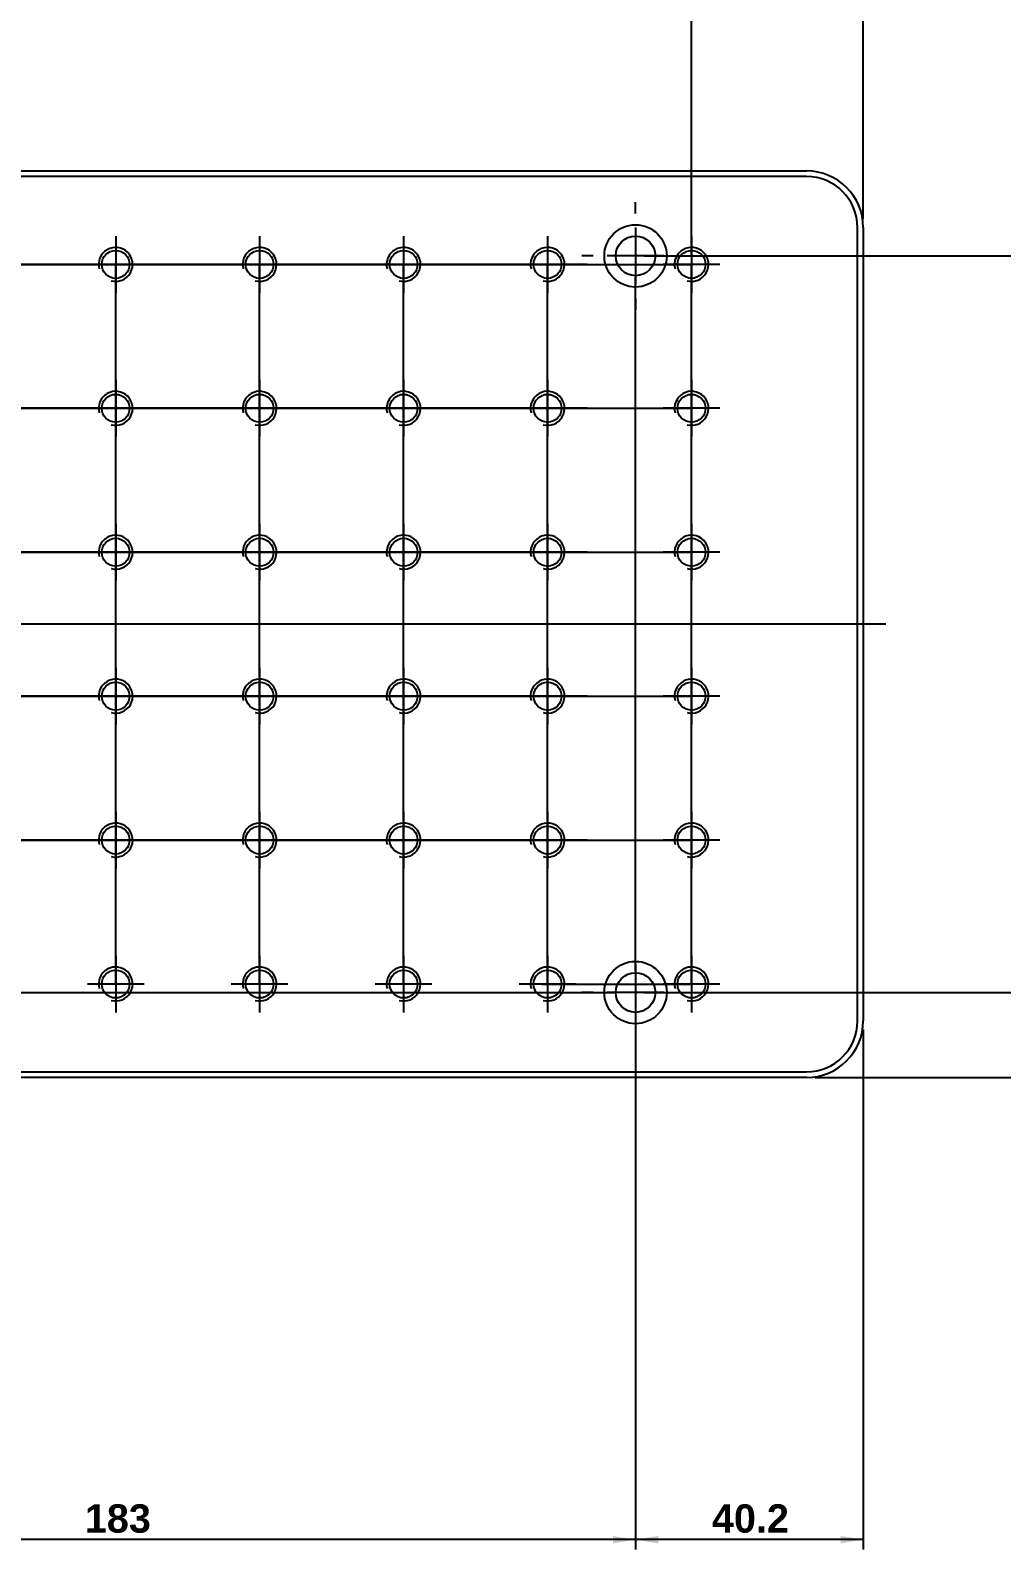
# Model space of a CAD drawing. Header units: millimetres. Extents: x 0 to 416, y -34 to 292.
# Drawn here: x 188.3 to 274, y 48.4 to 182.4 of the extents above; entities that cross this region are included whole.
import ezdxf
from ezdxf.enums import TextEntityAlignment as Align
from ezdxf.lldxf.tags import DXFTag

# ---------------------------------------------------------------- set-up
doc = ezdxf.new("R2010")
doc.units = ezdxf.units.MM
doc.layers.add('Default', color=7, linetype='Continuous')
doc.layers.add('MEC-000096833', color=7, linetype='Continuous')
doc.styles.add('SEACAD_Arial', font='')
doc.styles.add('SEACAD_ArialB', font='arialbd.ttf')
doc.styles.get('SEACAD_Arial').set_extended_font_data('Arial')
tags = doc.linetypes.add('CENTER2', pattern=[28.575, 19.05, -3.175, 3.175, -3.175]).pattern_tags.tags
tags[10:11] = [DXFTag(74, 4), DXFTag(75, 0), DXFTag(340, '0'), DXFTag(46, 0.0), DXFTag(50, 0.0), DXFTag(44, 0.0), DXFTag(45, 0.0)]
tags[8:9] = [DXFTag(74, 4), DXFTag(75, 0), DXFTag(340, '0'), DXFTag(46, 0.0), DXFTag(50, 0.0), DXFTag(44, 0.0), DXFTag(45, 0.0)]
tags[6:7] = [DXFTag(74, 4), DXFTag(75, 0), DXFTag(340, '0'), DXFTag(46, 0.0), DXFTag(50, 0.0), DXFTag(44, 0.0), DXFTag(45, 0.0)]
tags[4:5] = [DXFTag(74, 4), DXFTag(75, 0), DXFTag(340, '0'), DXFTag(46, 0.0), DXFTag(50, 0.0), DXFTag(44, 0.0), DXFTag(45, 0.0)]
doc.dimstyles.new('Call', dxfattribs={"dimtxt": 2.5, "dimasz": 2.5, "dimexe": 0.875, "dimexo": 0.75, "dimtad": 1, "dimdec": 3, "dimlfac": 2, "dimdsep": 46, "dimtxsty": 'SEACAD_Arial', "dimblk1": '_SE_FILLED', "dimblk2": '_SE_FILLED', "dimsah": 1, "dimcen": 1.25, "dimadec": 3, "dimazin": 0, "dimtfac": 0.5, "dimtdec": 4, "dimtmove": 0, "dimatfit": 3, "dimfxl": 1, "dimarcsym": 0})
doc.dimstyles.new('STD', dxfattribs={"dimtxt": 2.5, "dimasz": 2, "dimexe": 0.875, "dimexo": 0.75, "dimtad": 1, "dimdec": 1, "dimlfac": 2, "dimdsep": 46, "dimtxsty": 'SEACAD_Arial', "dimblk1": '_SE_FILLED', "dimblk2": '_SE_FILLED', "dimsah": 1, "dimcen": 1.25, "dimadec": 1, "dimazin": 0, "dimtfac": 0.5, "dimtdec": 4, "dimtmove": 0, "dimatfit": 3, "dimfxl": 1, "dimarcsym": 0})

# ---------------------------------------------------------------- blocks, each defined once
blk = doc.blocks.new('SEANNOT_GROUP24')
at = {"layer": 'Default', "color": 7, "linetype": 'CENTER2'}
for p, q in [((195.8, 100.76), (195.8, 95.76)), ((198.3, 98.26), (193.3, 98.26))]:
    blk.add_line(p, q, dxfattribs=at)
blk = doc.blocks.new('SEANNOT_GROUP25')
at = {"layer": 'Default', "color": 7, "linetype": 'CENTER2'}
for p, q in [((195.8, 113.46), (195.8, 108.46)), ((198.3, 110.96), (193.3, 110.96))]:
    blk.add_line(p, q, dxfattribs=at)
blk = doc.blocks.new('SEANNOT_GROUP26')
at = {"layer": 'Default', "color": 7, "linetype": 'CENTER2'}
for p, q in [((195.8, 126.16), (195.8, 121.16)), ((198.3, 123.66), (193.3, 123.66))]:
    blk.add_line(p, q, dxfattribs=at)
blk = doc.blocks.new('SEANNOT_GROUP27')
at = {"layer": 'Default', "color": 7, "linetype": 'CENTER2'}
for p, q in [((195.8, 138.86), (195.8, 133.86)), ((198.3, 136.36), (193.3, 136.36))]:
    blk.add_line(p, q, dxfattribs=at)
blk = doc.blocks.new('SEANNOT_GROUP28')
at = {"layer": 'Default', "color": 7, "linetype": 'CENTER2'}
for p, q in [((195.8, 151.56), (195.8, 146.56)), ((198.3, 149.06), (193.3, 149.06))]:
    blk.add_line(p, q, dxfattribs=at)
blk = doc.blocks.new('SEANNOT_GROUP29')
at = {"layer": 'Default', "color": 7, "linetype": 'CENTER2'}
for p, q in [((195.8, 164.26), (195.8, 159.26)), ((198.3, 161.76), (193.3, 161.76))]:
    blk.add_line(p, q, dxfattribs=at)
blk = doc.blocks.new('SEANNOT_GROUP30')
at = {"layer": 'Default', "color": 7, "linetype": 'CENTER2'}
for p, q in [((208.5, 100.76), (208.5, 95.76)), ((211, 98.26), (206, 98.26))]:
    blk.add_line(p, q, dxfattribs=at)
blk = doc.blocks.new('SEANNOT_GROUP31')
at = {"layer": 'Default', "color": 7, "linetype": 'CENTER2'}
for p, q in [((208.5, 113.46), (208.5, 108.46)), ((211, 110.96), (206, 110.96))]:
    blk.add_line(p, q, dxfattribs=at)
blk = doc.blocks.new('SEANNOT_GROUP32')
at = {"layer": 'Default', "color": 7, "linetype": 'CENTER2'}
for p, q in [((208.5, 126.16), (208.5, 121.16)), ((211, 123.66), (206, 123.66))]:
    blk.add_line(p, q, dxfattribs=at)
blk = doc.blocks.new('SEANNOT_GROUP33')
at = {"layer": 'Default', "color": 7, "linetype": 'CENTER2'}
for p, q in [((208.5, 138.86), (208.5, 133.86)), ((211, 136.36), (206, 136.36))]:
    blk.add_line(p, q, dxfattribs=at)
blk = doc.blocks.new('SEANNOT_GROUP34')
at = {"layer": 'Default', "color": 7, "linetype": 'CENTER2'}
for p, q in [((208.5, 151.56), (208.5, 146.56)), ((211, 149.06), (206, 149.06))]:
    blk.add_line(p, q, dxfattribs=at)
blk = doc.blocks.new('SEANNOT_GROUP35')
at = {"layer": 'Default', "color": 7, "linetype": 'CENTER2'}
for p, q in [((208.5, 164.26), (208.5, 159.26)), ((211, 161.76), (206, 161.76))]:
    blk.add_line(p, q, dxfattribs=at)
blk = doc.blocks.new('SEANNOT_GROUP36')
at = {"layer": 'Default', "color": 7, "linetype": 'CENTER2'}
for p, q in [((221.2, 100.76), (221.2, 95.76)), ((223.7, 98.26), (218.7, 98.26))]:
    blk.add_line(p, q, dxfattribs=at)
blk = doc.blocks.new('SEANNOT_GROUP37')
at = {"layer": 'Default', "color": 7, "linetype": 'CENTER2'}
for p, q in [((221.2, 113.46), (221.2, 108.46)), ((223.7, 110.96), (218.7, 110.96))]:
    blk.add_line(p, q, dxfattribs=at)
blk = doc.blocks.new('SEANNOT_GROUP38')
at = {"layer": 'Default', "color": 7, "linetype": 'CENTER2'}
for p, q in [((221.2, 126.16), (221.2, 121.16)), ((223.7, 123.66), (218.7, 123.66))]:
    blk.add_line(p, q, dxfattribs=at)
blk = doc.blocks.new('SEANNOT_GROUP39')
at = {"layer": 'Default', "color": 7, "linetype": 'CENTER2'}
for p, q in [((221.2, 138.86), (221.2, 133.86)), ((223.7, 136.36), (218.7, 136.36))]:
    blk.add_line(p, q, dxfattribs=at)
blk = doc.blocks.new('SEANNOT_GROUP40')
at = {"layer": 'Default', "color": 7, "linetype": 'CENTER2'}
for p, q in [((221.2, 151.56), (221.2, 146.56)), ((223.7, 149.06), (218.7, 149.06))]:
    blk.add_line(p, q, dxfattribs=at)
blk = doc.blocks.new('SEANNOT_GROUP41')
at = {"layer": 'Default', "color": 7, "linetype": 'CENTER2'}
for p, q in [((221.2, 164.26), (221.2, 159.26)), ((223.7, 161.76), (218.7, 161.76))]:
    blk.add_line(p, q, dxfattribs=at)
blk = doc.blocks.new('SEANNOT_GROUP42')
at = {"layer": 'Default', "color": 7, "linetype": 'CENTER2'}
for p, q in [((233.9, 100.76), (233.9, 95.76)), ((236.4, 98.26), (231.4, 98.26))]:
    blk.add_line(p, q, dxfattribs=at)
blk = doc.blocks.new('SEANNOT_GROUP43')
at = {"layer": 'Default', "color": 7, "linetype": 'CENTER2'}
for p, q in [((233.9, 113.46), (233.9, 108.46)), ((236.4, 110.96), (231.4, 110.96))]:
    blk.add_line(p, q, dxfattribs=at)
blk = doc.blocks.new('SEANNOT_GROUP44')
at = {"layer": 'Default', "color": 7, "linetype": 'CENTER2'}
for p, q in [((233.9, 126.16), (233.9, 121.16)), ((236.4, 123.66), (231.4, 123.66))]:
    blk.add_line(p, q, dxfattribs=at)
blk = doc.blocks.new('SEANNOT_GROUP45')
at = {"layer": 'Default', "color": 7, "linetype": 'CENTER2'}
for p, q in [((233.9, 138.86), (233.9, 133.86)), ((236.4, 136.36), (231.4, 136.36))]:
    blk.add_line(p, q, dxfattribs=at)
blk = doc.blocks.new('SEANNOT_GROUP46')
at = {"layer": 'Default', "color": 7, "linetype": 'CENTER2'}
for p, q in [((233.9, 151.56), (233.9, 146.56)), ((236.4, 149.06), (231.4, 149.06))]:
    blk.add_line(p, q, dxfattribs=at)
blk = doc.blocks.new('SEANNOT_GROUP47')
at = {"layer": 'Default', "color": 7, "linetype": 'CENTER2'}
for p, q in [((233.9, 164.26), (233.9, 159.26)), ((236.4, 161.76), (231.4, 161.76))]:
    blk.add_line(p, q, dxfattribs=at)
blk = doc.blocks.new('SEANNOT_GROUP66')
at = {"layer": 'Default', "color": 7, "linetype": 'CENTER2'}
for p, q in [((195.8, 100.76), (195.8, 95.76)), ((198.3, 98.26), (193.3, 98.26))]:
    blk.add_line(p, q, dxfattribs=at)
blk = doc.blocks.new('SEANNOT_GROUP67')
at = {"layer": 'Default', "color": 7, "linetype": 'CENTER2'}
for p, q in [((195.8, 113.46), (195.8, 108.46)), ((198.3, 110.96), (193.3, 110.96))]:
    blk.add_line(p, q, dxfattribs=at)
blk = doc.blocks.new('SEANNOT_GROUP68')
at = {"layer": 'Default', "color": 7, "linetype": 'CENTER2'}
for p, q in [((195.8, 126.16), (195.8, 121.16)), ((198.3, 123.66), (193.3, 123.66))]:
    blk.add_line(p, q, dxfattribs=at)
blk = doc.blocks.new('SEANNOT_GROUP69')
at = {"layer": 'Default', "color": 7, "linetype": 'CENTER2'}
for p, q in [((195.8, 138.86), (195.8, 133.86)), ((198.3, 136.36), (193.3, 136.36))]:
    blk.add_line(p, q, dxfattribs=at)
blk = doc.blocks.new('SEANNOT_GROUP70')
at = {"layer": 'Default', "color": 7, "linetype": 'CENTER2'}
for p, q in [((195.8, 151.56), (195.8, 146.56)), ((198.3, 149.06), (193.3, 149.06))]:
    blk.add_line(p, q, dxfattribs=at)
blk = doc.blocks.new('SEANNOT_GROUP71')
at = {"layer": 'Default', "color": 7, "linetype": 'CENTER2'}
for p, q in [((195.8, 164.26), (195.8, 159.26)), ((198.3, 161.76), (193.3, 161.76))]:
    blk.add_line(p, q, dxfattribs=at)
blk = doc.blocks.new('SEANNOT_GROUP72')
at = {"layer": 'Default', "color": 7, "linetype": 'CENTER2'}
for p, q in [((208.5, 100.76), (208.5, 95.76)), ((211, 98.26), (206, 98.26))]:
    blk.add_line(p, q, dxfattribs=at)
blk = doc.blocks.new('SEANNOT_GROUP73')
at = {"layer": 'Default', "color": 7, "linetype": 'CENTER2'}
for p, q in [((208.5, 113.46), (208.5, 108.46)), ((211, 110.96), (206, 110.96))]:
    blk.add_line(p, q, dxfattribs=at)
blk = doc.blocks.new('SEANNOT_GROUP74')
at = {"layer": 'Default', "color": 7, "linetype": 'CENTER2'}
for p, q in [((208.5, 126.16), (208.5, 121.16)), ((211, 123.66), (206, 123.66))]:
    blk.add_line(p, q, dxfattribs=at)
blk = doc.blocks.new('SEANNOT_GROUP75')
at = {"layer": 'Default', "color": 7, "linetype": 'CENTER2'}
for p, q in [((208.5, 138.86), (208.5, 133.86)), ((211, 136.36), (206, 136.36))]:
    blk.add_line(p, q, dxfattribs=at)
blk = doc.blocks.new('SEANNOT_GROUP76')
at = {"layer": 'Default', "color": 7, "linetype": 'CENTER2'}
for p, q in [((208.5, 151.56), (208.5, 146.56)), ((211, 149.06), (206, 149.06))]:
    blk.add_line(p, q, dxfattribs=at)
blk = doc.blocks.new('SEANNOT_GROUP77')
at = {"layer": 'Default', "color": 7, "linetype": 'CENTER2'}
for p, q in [((208.5, 164.26), (208.5, 159.26)), ((211, 161.76), (206, 161.76))]:
    blk.add_line(p, q, dxfattribs=at)
blk = doc.blocks.new('SEANNOT_GROUP78')
at = {"layer": 'Default', "color": 7, "linetype": 'CENTER2'}
for p, q in [((221.2, 100.76), (221.2, 95.76)), ((223.7, 98.26), (218.7, 98.26))]:
    blk.add_line(p, q, dxfattribs=at)
blk = doc.blocks.new('SEANNOT_GROUP79')
at = {"layer": 'Default', "color": 7, "linetype": 'CENTER2'}
for p, q in [((221.2, 113.46), (221.2, 108.46)), ((223.7, 110.96), (218.7, 110.96))]:
    blk.add_line(p, q, dxfattribs=at)
blk = doc.blocks.new('SEANNOT_GROUP80')
at = {"layer": 'Default', "color": 7, "linetype": 'CENTER2'}
for p, q in [((221.2, 126.16), (221.2, 121.16)), ((223.7, 123.66), (218.7, 123.66))]:
    blk.add_line(p, q, dxfattribs=at)
blk = doc.blocks.new('SEANNOT_GROUP81')
at = {"layer": 'Default', "color": 7, "linetype": 'CENTER2'}
for p, q in [((221.2, 138.86), (221.2, 133.86)), ((223.7, 136.36), (218.7, 136.36))]:
    blk.add_line(p, q, dxfattribs=at)
blk = doc.blocks.new('SEANNOT_GROUP82')
at = {"layer": 'Default', "color": 7, "linetype": 'CENTER2'}
for p, q in [((221.2, 151.56), (221.2, 146.56)), ((223.7, 149.06), (218.7, 149.06))]:
    blk.add_line(p, q, dxfattribs=at)
blk = doc.blocks.new('SEANNOT_GROUP83')
at = {"layer": 'Default', "color": 7, "linetype": 'CENTER2'}
for p, q in [((221.2, 164.26), (221.2, 159.26)), ((223.7, 161.76), (218.7, 161.76))]:
    blk.add_line(p, q, dxfattribs=at)
blk = doc.blocks.new('SEANNOT_GROUP84')
at = {"layer": 'Default', "color": 7, "linetype": 'CENTER2'}
for p, q in [((233.9, 100.76), (233.9, 95.76)), ((236.4, 98.26), (231.4, 98.26))]:
    blk.add_line(p, q, dxfattribs=at)
blk = doc.blocks.new('SEANNOT_GROUP85')
at = {"layer": 'Default', "color": 7, "linetype": 'CENTER2'}
for p, q in [((233.9, 113.46), (233.9, 108.46)), ((236.4, 110.96), (231.4, 110.96))]:
    blk.add_line(p, q, dxfattribs=at)
blk = doc.blocks.new('SEANNOT_GROUP86')
at = {"layer": 'Default', "color": 7, "linetype": 'CENTER2'}
for p, q in [((233.9, 126.16), (233.9, 121.16)), ((236.4, 123.66), (231.4, 123.66))]:
    blk.add_line(p, q, dxfattribs=at)
blk = doc.blocks.new('SEANNOT_GROUP87')
at = {"layer": 'Default', "color": 7, "linetype": 'CENTER2'}
for p, q in [((233.9, 138.86), (233.9, 133.86)), ((236.4, 136.36), (231.4, 136.36))]:
    blk.add_line(p, q, dxfattribs=at)
blk = doc.blocks.new('SEANNOT_GROUP88')
at = {"layer": 'Default', "color": 7, "linetype": 'CENTER2'}
for p, q in [((233.9, 151.56), (233.9, 146.56)), ((236.4, 149.06), (231.4, 149.06))]:
    blk.add_line(p, q, dxfattribs=at)
blk = doc.blocks.new('SEANNOT_GROUP89')
at = {"layer": 'Default', "color": 7, "linetype": 'CENTER2'}
for p, q in [((233.9, 164.26), (233.9, 159.26)), ((236.4, 161.76), (231.4, 161.76))]:
    blk.add_line(p, q, dxfattribs=at)
blk = doc.blocks.new('SEANNOT_GROUP110')
at = {"layer": 'Default', "color": 7, "linetype": 'CENTER2'}
blk.add_line((195.8, 98.37), (195.8, 110.86), dxfattribs=at)
blk = doc.blocks.new('SEANNOT_GROUP111')
at = {"layer": 'Default', "color": 7, "linetype": 'CENTER2'}
blk.add_line((195.8, 110.45), (195.8, 123.56), dxfattribs=at)
blk = doc.blocks.new('SEANNOT_GROUP112')
at = {"layer": 'Default', "color": 7, "linetype": 'CENTER2'}
blk.add_line((195.8, 123.15), (195.8, 136.26), dxfattribs=at)
blk = doc.blocks.new('SEANNOT_GROUP113')
at = {"layer": 'Default', "color": 7, "linetype": 'CENTER2'}
blk.add_line((195.8, 135.85), (195.8, 148.96), dxfattribs=at)
blk = doc.blocks.new('SEANNOT_GROUP114')
at = {"layer": 'Default', "color": 7, "linetype": 'CENTER2'}
blk.add_line((195.8, 148.55), (195.8, 161.66), dxfattribs=at)
blk = doc.blocks.new('SEANNOT_GROUP115')
at = {"layer": 'Default', "color": 7, "linetype": 'CENTER2'}
blk.add_line((208.5, 98.37), (208.5, 110.86), dxfattribs=at)
blk = doc.blocks.new('SEANNOT_GROUP116')
at = {"layer": 'Default', "color": 7, "linetype": 'CENTER2'}
blk.add_line((208.5, 110.45), (208.5, 123.56), dxfattribs=at)
blk = doc.blocks.new('SEANNOT_GROUP117')
at = {"layer": 'Default', "color": 7, "linetype": 'CENTER2'}
blk.add_line((208.5, 123.15), (208.5, 136.26), dxfattribs=at)
blk = doc.blocks.new('SEANNOT_GROUP118')
at = {"layer": 'Default', "color": 7, "linetype": 'CENTER2'}
blk.add_line((208.5, 135.85), (208.5, 148.96), dxfattribs=at)
blk = doc.blocks.new('SEANNOT_GROUP119')
at = {"layer": 'Default', "color": 7, "linetype": 'CENTER2'}
blk.add_line((208.5, 148.55), (208.5, 161.66), dxfattribs=at)
blk = doc.blocks.new('SEANNOT_GROUP120')
at = {"layer": 'Default', "color": 7, "linetype": 'CENTER2'}
blk.add_line((221.2, 98.37), (221.2, 110.86), dxfattribs=at)
blk = doc.blocks.new('SEANNOT_GROUP121')
at = {"layer": 'Default', "color": 7, "linetype": 'CENTER2'}
blk.add_line((221.2, 110.45), (221.2, 123.56), dxfattribs=at)
blk = doc.blocks.new('SEANNOT_GROUP122')
at = {"layer": 'Default', "color": 7, "linetype": 'CENTER2'}
blk.add_line((221.2, 123.15), (221.2, 136.26), dxfattribs=at)
blk = doc.blocks.new('SEANNOT_GROUP123')
at = {"layer": 'Default', "color": 7, "linetype": 'CENTER2'}
blk.add_line((221.2, 135.85), (221.2, 148.96), dxfattribs=at)
blk = doc.blocks.new('SEANNOT_GROUP124')
at = {"layer": 'Default', "color": 7, "linetype": 'CENTER2'}
blk.add_line((221.2, 148.55), (221.2, 161.66), dxfattribs=at)
blk = doc.blocks.new('SEANNOT_GROUP125')
at = {"layer": 'Default', "color": 7, "linetype": 'CENTER2'}
blk.add_line((233.9, 98.37), (233.9, 110.86), dxfattribs=at)
blk = doc.blocks.new('SEANNOT_GROUP126')
at = {"layer": 'Default', "color": 7, "linetype": 'CENTER2'}
blk.add_line((233.9, 110.45), (233.9, 123.56), dxfattribs=at)
blk = doc.blocks.new('SEANNOT_GROUP127')
at = {"layer": 'Default', "color": 7, "linetype": 'CENTER2'}
blk.add_line((233.9, 123.15), (233.9, 136.26), dxfattribs=at)
blk = doc.blocks.new('SEANNOT_GROUP128')
at = {"layer": 'Default', "color": 7, "linetype": 'CENTER2'}
blk.add_line((233.9, 135.85), (233.9, 148.96), dxfattribs=at)
blk = doc.blocks.new('SEANNOT_GROUP129')
at = {"layer": 'Default', "color": 7, "linetype": 'CENTER2'}
blk.add_line((233.9, 148.55), (233.9, 161.66), dxfattribs=at)
blk = doc.blocks.new('SEANNOT_GROUP145')
at = {"layer": 'Default', "color": 7, "linetype": 'CENTER2'}
blk.add_line((195.8, 98.37), (195.8, 110.86), dxfattribs=at)
blk = doc.blocks.new('SEANNOT_GROUP146')
at = {"layer": 'Default', "color": 7, "linetype": 'CENTER2'}
blk.add_line((195.8, 110.45), (195.8, 123.56), dxfattribs=at)
blk = doc.blocks.new('SEANNOT_GROUP147')
at = {"layer": 'Default', "color": 7, "linetype": 'CENTER2'}
blk.add_line((195.8, 123.15), (195.8, 136.26), dxfattribs=at)
blk = doc.blocks.new('SEANNOT_GROUP148')
at = {"layer": 'Default', "color": 7, "linetype": 'CENTER2'}
blk.add_line((195.8, 135.85), (195.8, 148.96), dxfattribs=at)
blk = doc.blocks.new('SEANNOT_GROUP149')
at = {"layer": 'Default', "color": 7, "linetype": 'CENTER2'}
blk.add_line((195.8, 148.55), (195.8, 161.66), dxfattribs=at)
blk = doc.blocks.new('SEANNOT_GROUP150')
at = {"layer": 'Default', "color": 7, "linetype": 'CENTER2'}
blk.add_line((208.5, 98.37), (208.5, 110.86), dxfattribs=at)
blk = doc.blocks.new('SEANNOT_GROUP151')
at = {"layer": 'Default', "color": 7, "linetype": 'CENTER2'}
blk.add_line((208.5, 110.45), (208.5, 123.56), dxfattribs=at)
blk = doc.blocks.new('SEANNOT_GROUP152')
at = {"layer": 'Default', "color": 7, "linetype": 'CENTER2'}
blk.add_line((208.5, 123.15), (208.5, 136.26), dxfattribs=at)
blk = doc.blocks.new('SEANNOT_GROUP153')
at = {"layer": 'Default', "color": 7, "linetype": 'CENTER2'}
blk.add_line((208.5, 135.85), (208.5, 148.96), dxfattribs=at)
blk = doc.blocks.new('SEANNOT_GROUP154')
at = {"layer": 'Default', "color": 7, "linetype": 'CENTER2'}
blk.add_line((208.5, 148.55), (208.5, 161.66), dxfattribs=at)
blk = doc.blocks.new('SEANNOT_GROUP155')
at = {"layer": 'Default', "color": 7, "linetype": 'CENTER2'}
blk.add_line((221.2, 98.37), (221.2, 110.86), dxfattribs=at)
blk = doc.blocks.new('SEANNOT_GROUP156')
at = {"layer": 'Default', "color": 7, "linetype": 'CENTER2'}
blk.add_line((221.2, 110.45), (221.2, 123.56), dxfattribs=at)
blk = doc.blocks.new('SEANNOT_GROUP157')
at = {"layer": 'Default', "color": 7, "linetype": 'CENTER2'}
blk.add_line((221.2, 123.15), (221.2, 136.26), dxfattribs=at)
blk = doc.blocks.new('SEANNOT_GROUP158')
at = {"layer": 'Default', "color": 7, "linetype": 'CENTER2'}
blk.add_line((221.2, 135.85), (221.2, 148.96), dxfattribs=at)
blk = doc.blocks.new('SEANNOT_GROUP159')
at = {"layer": 'Default', "color": 7, "linetype": 'CENTER2'}
blk.add_line((221.2, 148.55), (221.2, 161.66), dxfattribs=at)
blk = doc.blocks.new('SEANNOT_GROUP160')
at = {"layer": 'Default', "color": 7, "linetype": 'CENTER2'}
blk.add_line((233.9, 98.37), (233.9, 110.86), dxfattribs=at)
blk = doc.blocks.new('SEANNOT_GROUP161')
at = {"layer": 'Default', "color": 7, "linetype": 'CENTER2'}
blk.add_line((233.9, 110.45), (233.9, 123.56), dxfattribs=at)
blk = doc.blocks.new('SEANNOT_GROUP162')
at = {"layer": 'Default', "color": 7, "linetype": 'CENTER2'}
blk.add_line((233.9, 123.15), (233.9, 136.26), dxfattribs=at)
blk = doc.blocks.new('SEANNOT_GROUP163')
at = {"layer": 'Default', "color": 7, "linetype": 'CENTER2'}
blk.add_line((233.9, 135.85), (233.9, 148.96), dxfattribs=at)
blk = doc.blocks.new('SEANNOT_GROUP164')
at = {"layer": 'Default', "color": 7, "linetype": 'CENTER2'}
blk.add_line((233.9, 148.55), (233.9, 161.66), dxfattribs=at)
blk = doc.blocks.new('SEANNOT_GROUP171')
at = {"layer": 'Default', "color": 7, "linetype": 'CENTER2'}
blk.add_line((182.59, 110.96), (195.69, 110.96), dxfattribs=at)
blk = doc.blocks.new('SEANNOT_GROUP172')
at = {"layer": 'Default', "color": 7, "linetype": 'CENTER2'}
blk.add_line((195.29, 110.96), (208.39, 110.96), dxfattribs=at)
blk = doc.blocks.new('SEANNOT_GROUP173')
at = {"layer": 'Default', "color": 7, "linetype": 'CENTER2'}
blk.add_line((207.99, 110.96), (221.09, 110.96), dxfattribs=at)
blk = doc.blocks.new('SEANNOT_GROUP174')
at = {"layer": 'Default', "color": 7, "linetype": 'CENTER2'}
blk.add_line((220.69, 110.96), (233.79, 110.96), dxfattribs=at)
blk = doc.blocks.new('SEANNOT_GROUP175')
at = {"layer": 'Default', "color": 7, "linetype": 'CENTER2'}
blk.add_line((237.39, 110.96), (153.59, 110.96), dxfattribs=at)
blk = doc.blocks.new('SEANNOT_GROUP178')
at = {"layer": 'Default', "color": 7, "linetype": 'CENTER2'}
blk.add_line((182.59, 110.96), (195.69, 110.96), dxfattribs=at)
blk = doc.blocks.new('SEANNOT_GROUP179')
at = {"layer": 'Default', "color": 7, "linetype": 'CENTER2'}
blk.add_line((195.29, 110.96), (208.39, 110.96), dxfattribs=at)
blk = doc.blocks.new('SEANNOT_GROUP180')
at = {"layer": 'Default', "color": 7, "linetype": 'CENTER2'}
blk.add_line((207.99, 110.96), (221.09, 110.96), dxfattribs=at)
blk = doc.blocks.new('SEANNOT_GROUP181')
at = {"layer": 'Default', "color": 7, "linetype": 'CENTER2'}
blk.add_line((220.69, 110.96), (233.79, 110.96), dxfattribs=at)
blk = doc.blocks.new('SEANNOT_GROUP185')
at = {"layer": 'Default', "color": 7, "linetype": 'CENTER2'}
blk.add_line((182.59, 123.66), (195.69, 123.66), dxfattribs=at)
blk = doc.blocks.new('SEANNOT_GROUP186')
at = {"layer": 'Default', "color": 7, "linetype": 'CENTER2'}
blk.add_line((195.29, 123.66), (208.39, 123.66), dxfattribs=at)
blk = doc.blocks.new('SEANNOT_GROUP187')
at = {"layer": 'Default', "color": 7, "linetype": 'CENTER2'}
blk.add_line((207.99, 123.66), (221.09, 123.66), dxfattribs=at)
blk = doc.blocks.new('SEANNOT_GROUP188')
at = {"layer": 'Default', "color": 7, "linetype": 'CENTER2'}
blk.add_line((220.69, 123.66), (233.79, 123.66), dxfattribs=at)
blk = doc.blocks.new('SEANNOT_GROUP189')
at = {"layer": 'Default', "color": 7, "linetype": 'CENTER2'}
blk.add_line((237.39, 123.66), (153.59, 123.66), dxfattribs=at)
blk = doc.blocks.new('SEANNOT_GROUP192')
at = {"layer": 'Default', "color": 7, "linetype": 'CENTER2'}
blk.add_line((182.59, 123.66), (195.69, 123.66), dxfattribs=at)
blk = doc.blocks.new('SEANNOT_GROUP193')
at = {"layer": 'Default', "color": 7, "linetype": 'CENTER2'}
blk.add_line((195.29, 123.66), (208.39, 123.66), dxfattribs=at)
blk = doc.blocks.new('SEANNOT_GROUP194')
at = {"layer": 'Default', "color": 7, "linetype": 'CENTER2'}
blk.add_line((207.99, 123.66), (221.09, 123.66), dxfattribs=at)
blk = doc.blocks.new('SEANNOT_GROUP195')
at = {"layer": 'Default', "color": 7, "linetype": 'CENTER2'}
blk.add_line((220.69, 123.66), (233.79, 123.66), dxfattribs=at)
blk = doc.blocks.new('SEANNOT_GROUP199')
at = {"layer": 'Default', "color": 7, "linetype": 'CENTER2'}
blk.add_line((182.59, 136.36), (195.69, 136.36), dxfattribs=at)
blk = doc.blocks.new('SEANNOT_GROUP200')
at = {"layer": 'Default', "color": 7, "linetype": 'CENTER2'}
blk.add_line((195.29, 136.36), (208.39, 136.36), dxfattribs=at)
blk = doc.blocks.new('SEANNOT_GROUP201')
at = {"layer": 'Default', "color": 7, "linetype": 'CENTER2'}
blk.add_line((207.99, 136.36), (221.09, 136.36), dxfattribs=at)
blk = doc.blocks.new('SEANNOT_GROUP202')
at = {"layer": 'Default', "color": 7, "linetype": 'CENTER2'}
blk.add_line((220.69, 136.36), (233.79, 136.36), dxfattribs=at)
blk = doc.blocks.new('SEANNOT_GROUP203')
at = {"layer": 'Default', "color": 7, "linetype": 'CENTER2'}
blk.add_line((237.39, 136.36), (153.59, 136.36), dxfattribs=at)
blk = doc.blocks.new('SEANNOT_GROUP206')
at = {"layer": 'Default', "color": 7, "linetype": 'CENTER2'}
blk.add_line((182.59, 136.36), (195.69, 136.36), dxfattribs=at)
blk = doc.blocks.new('SEANNOT_GROUP207')
at = {"layer": 'Default', "color": 7, "linetype": 'CENTER2'}
blk.add_line((195.29, 136.36), (208.39, 136.36), dxfattribs=at)
blk = doc.blocks.new('SEANNOT_GROUP208')
at = {"layer": 'Default', "color": 7, "linetype": 'CENTER2'}
blk.add_line((207.99, 136.36), (221.09, 136.36), dxfattribs=at)
blk = doc.blocks.new('SEANNOT_GROUP209')
at = {"layer": 'Default', "color": 7, "linetype": 'CENTER2'}
blk.add_line((220.69, 136.36), (233.79, 136.36), dxfattribs=at)
blk = doc.blocks.new('SEANNOT_GROUP213')
at = {"layer": 'Default', "color": 7, "linetype": 'CENTER2'}
blk.add_line((182.59, 149.06), (195.69, 149.06), dxfattribs=at)
blk = doc.blocks.new('SEANNOT_GROUP214')
at = {"layer": 'Default', "color": 7, "linetype": 'CENTER2'}
blk.add_line((195.29, 149.06), (208.39, 149.06), dxfattribs=at)
blk = doc.blocks.new('SEANNOT_GROUP215')
at = {"layer": 'Default', "color": 7, "linetype": 'CENTER2'}
blk.add_line((207.99, 149.06), (221.09, 149.06), dxfattribs=at)
blk = doc.blocks.new('SEANNOT_GROUP216')
at = {"layer": 'Default', "color": 7, "linetype": 'CENTER2'}
blk.add_line((220.69, 149.06), (233.79, 149.06), dxfattribs=at)
blk = doc.blocks.new('SEANNOT_GROUP217')
at = {"layer": 'Default', "color": 7, "linetype": 'CENTER2'}
blk.add_line((237.39, 149.06), (153.59, 149.06), dxfattribs=at)
blk = doc.blocks.new('SEANNOT_GROUP220')
at = {"layer": 'Default', "color": 7, "linetype": 'CENTER2'}
blk.add_line((182.59, 149.06), (195.69, 149.06), dxfattribs=at)
blk = doc.blocks.new('SEANNOT_GROUP221')
at = {"layer": 'Default', "color": 7, "linetype": 'CENTER2'}
blk.add_line((195.29, 149.06), (208.39, 149.06), dxfattribs=at)
blk = doc.blocks.new('SEANNOT_GROUP222')
at = {"layer": 'Default', "color": 7, "linetype": 'CENTER2'}
blk.add_line((207.99, 149.06), (221.09, 149.06), dxfattribs=at)
blk = doc.blocks.new('SEANNOT_GROUP223')
at = {"layer": 'Default', "color": 7, "linetype": 'CENTER2'}
blk.add_line((220.69, 149.06), (233.79, 149.06), dxfattribs=at)
blk = doc.blocks.new('SEANNOT_GROUP227')
at = {"layer": 'Default', "color": 7, "linetype": 'CENTER2'}
blk.add_line((182.59, 161.76), (195.69, 161.76), dxfattribs=at)
blk = doc.blocks.new('SEANNOT_GROUP228')
at = {"layer": 'Default', "color": 7, "linetype": 'CENTER2'}
blk.add_line((195.29, 161.76), (208.39, 161.76), dxfattribs=at)
blk = doc.blocks.new('SEANNOT_GROUP229')
at = {"layer": 'Default', "color": 7, "linetype": 'CENTER2'}
blk.add_line((207.99, 161.76), (221.09, 161.76), dxfattribs=at)
blk = doc.blocks.new('SEANNOT_GROUP230')
at = {"layer": 'Default', "color": 7, "linetype": 'CENTER2'}
blk.add_line((220.69, 161.76), (233.79, 161.76), dxfattribs=at)
blk = doc.blocks.new('SEANNOT_GROUP231')
at = {"layer": 'Default', "color": 7, "linetype": 'CENTER2'}
blk.add_line((237.39, 161.76), (153.59, 161.76), dxfattribs=at)
blk = doc.blocks.new('SEANNOT_GROUP234')
at = {"layer": 'Default', "color": 7, "linetype": 'CENTER2'}
blk.add_line((182.59, 161.76), (195.69, 161.76), dxfattribs=at)
blk = doc.blocks.new('SEANNOT_GROUP235')
at = {"layer": 'Default', "color": 7, "linetype": 'CENTER2'}
blk.add_line((195.29, 161.76), (208.39, 161.76), dxfattribs=at)
blk = doc.blocks.new('SEANNOT_GROUP236')
at = {"layer": 'Default', "color": 7, "linetype": 'CENTER2'}
blk.add_line((207.99, 161.76), (221.09, 161.76), dxfattribs=at)
blk = doc.blocks.new('SEANNOT_GROUP237')
at = {"layer": 'Default', "color": 7, "linetype": 'CENTER2'}
blk.add_line((220.69, 161.76), (233.79, 161.76), dxfattribs=at)
blk = doc.blocks.new('SEANNOT_GROUP238')
at = {"layer": 'Default', "color": 7, "linetype": 'CENTER2'}
blk.add_line((263.75, 130.01), (132.25, 130.01), dxfattribs=at)
blk = doc.blocks.new('SEANNOT_GROUP243')
at = {"layer": 'Default', "color": 7, "linetype": 'CENTER2'}
for p, q in [((241.66, 101.26), (241.66, 102.26)), ((241.66, 100.01), (241.66, 95.01)), ((237.91, 97.51), (236.91, 97.51)), ((244.16, 97.51), (239.16, 97.51)), ((245.41, 97.51), (246.41, 97.51)), ((241.66, 93.76), (241.66, 92.76))]:
    blk.add_line(p, q, dxfattribs=at)
blk = doc.blocks.new('SEANNOT_GROUP244')
at = {"layer": 'Default', "color": 7, "linetype": 'CENTER2'}
for p, q in [((241.66, 166.26), (241.66, 167.26)), ((241.66, 165.01), (241.66, 160.01)), ((237.91, 162.51), (236.91, 162.51)), ((244.16, 162.51), (239.16, 162.51)), ((245.41, 162.51), (246.41, 162.51)), ((241.66, 158.76), (241.66, 157.76))]:
    blk.add_line(p, q, dxfattribs=at)
blk = doc.blocks.new('SEANNOT_GROUP245')
at = {"layer": 'Default', "color": 7, "linetype": 'CENTER2'}
for p, q in [((246.6, 100.76), (246.6, 95.76)), ((249.1, 98.26), (244.1, 98.26))]:
    blk.add_line(p, q, dxfattribs=at)
blk = doc.blocks.new('SEANNOT_GROUP246')
at = {"layer": 'Default', "color": 7, "linetype": 'CENTER2'}
for p, q in [((246.6, 113.46), (246.6, 108.46)), ((249.1, 110.96), (244.1, 110.96))]:
    blk.add_line(p, q, dxfattribs=at)
blk = doc.blocks.new('SEANNOT_GROUP247')
at = {"layer": 'Default', "color": 7, "linetype": 'CENTER2'}
for p, q in [((246.6, 126.16), (246.6, 121.16)), ((249.1, 123.66), (244.1, 123.66))]:
    blk.add_line(p, q, dxfattribs=at)
blk = doc.blocks.new('SEANNOT_GROUP248')
at = {"layer": 'Default', "color": 7, "linetype": 'CENTER2'}
for p, q in [((246.6, 138.86), (246.6, 133.86)), ((249.1, 136.36), (244.1, 136.36))]:
    blk.add_line(p, q, dxfattribs=at)
blk = doc.blocks.new('SEANNOT_GROUP249')
at = {"layer": 'Default', "color": 7, "linetype": 'CENTER2'}
for p, q in [((246.6, 151.56), (246.6, 146.56)), ((249.1, 149.06), (244.1, 149.06))]:
    blk.add_line(p, q, dxfattribs=at)
blk = doc.blocks.new('SEANNOT_GROUP250')
at = {"layer": 'Default', "color": 7, "linetype": 'CENTER2'}
for p, q in [((246.6, 164.26), (246.6, 159.26)), ((249.1, 161.76), (244.1, 161.76))]:
    blk.add_line(p, q, dxfattribs=at)
blk = doc.blocks.new('SEANNOT_GROUP252')
at = {"layer": 'Default', "color": 7, "linetype": 'CENTER2'}
blk.add_line((241.66, 99.39), (241.66, 160.64), dxfattribs=at)
blk = doc.blocks.new('SEANNOT_GROUP253')
at = {"layer": 'Default', "color": 7, "linetype": 'CENTER2'}
blk.add_line((246.6, 98.37), (246.6, 110.86), dxfattribs=at)
blk = doc.blocks.new('SEANNOT_GROUP254')
at = {"layer": 'Default', "color": 7, "linetype": 'CENTER2'}
blk.add_line((246.6, 110.45), (246.6, 123.56), dxfattribs=at)
blk = doc.blocks.new('SEANNOT_GROUP255')
at = {"layer": 'Default', "color": 7, "linetype": 'CENTER2'}
blk.add_line((246.6, 123.15), (246.6, 136.26), dxfattribs=at)
blk = doc.blocks.new('SEANNOT_GROUP256')
at = {"layer": 'Default', "color": 7, "linetype": 'CENTER2'}
blk.add_line((246.6, 135.85), (246.6, 148.96), dxfattribs=at)
blk = doc.blocks.new('SEANNOT_GROUP257')
at = {"layer": 'Default', "color": 7, "linetype": 'CENTER2'}
blk.add_line((246.6, 148.55), (246.6, 161.66), dxfattribs=at)
blk = doc.blocks.new('SEANNOT_GROUP258')
at = {"layer": 'Default', "color": 7, "linetype": 'CENTER2'}
blk.add_line((152.04, 97.51), (239.79, 97.51), dxfattribs=at)
blk = doc.blocks.new('SEANNOT_GROUP259')
at = {"layer": 'Default', "color": 7, "linetype": 'CENTER2'}
blk.add_line((233.39, 98.26), (246.49, 98.26), dxfattribs=at)
blk = doc.blocks.new('SEANNOT_GROUP260')
at = {"layer": 'Default', "color": 7, "linetype": 'CENTER2'}
blk.add_line((233.39, 110.96), (246.49, 110.96), dxfattribs=at)
blk = doc.blocks.new('SEANNOT_GROUP261')
at = {"layer": 'Default', "color": 7, "linetype": 'CENTER2'}
blk.add_line((233.39, 123.66), (246.49, 123.66), dxfattribs=at)
blk = doc.blocks.new('SEANNOT_GROUP262')
at = {"layer": 'Default', "color": 7, "linetype": 'CENTER2'}
blk.add_line((233.39, 136.36), (246.49, 136.36), dxfattribs=at)
blk = doc.blocks.new('SEANNOT_GROUP263')
at = {"layer": 'Default', "color": 7, "linetype": 'CENTER2'}
blk.add_line((233.39, 149.06), (246.49, 149.06), dxfattribs=at)
blk = doc.blocks.new('SEANNOT_GROUP264')
at = {"layer": 'Default', "color": 7, "linetype": 'CENTER2'}
blk.add_line((233.39, 161.76), (246.49, 161.76), dxfattribs=at)
blk = doc.blocks.new('SE')
at = {"layer": 'MEC-000096833', "color": 7, "linetype": 'Continuous'}
for p, q in [((139.25, 170.01), (256.75, 170.01)), ((256.75, 169.51), (139.25, 169.51)), ((261.25, 95.01), (261.25, 165.01)), ((261.75, 165.01), (261.75, 95.01)), ((139.25, 90.51), (256.75, 90.51)), ((256.75, 90.01), (139.25, 90.01))]:
    blk.add_line(p, q, dxfattribs=at)
for centre, radius in [((241.66, 162.51), 2.75), ((241.66, 162.51), 1.75), ((195.8, 161.76), 1.23), ((208.5, 161.76), 1.23), ((221.2, 161.76), 1.23), ((233.9, 161.76), 1.23), ((246.6, 161.76), 1.23), ((195.8, 149.06), 1.23), ((208.5, 149.06), 1.23), ((221.2, 149.06), 1.23), ((233.9, 149.06), 1.23), ((246.6, 149.06), 1.23), ((195.8, 136.36), 1.23), ((208.5, 136.36), 1.23), ((221.2, 136.36), 1.23), ((233.9, 136.36), 1.23), ((246.6, 136.36), 1.23), ((195.8, 123.66), 1.23), ((208.5, 123.66), 1.23), ((221.2, 123.66), 1.23), ((233.9, 123.66), 1.23), ((246.6, 123.66), 1.23), ((195.8, 110.96), 1.23), ((208.5, 110.96), 1.23), ((221.2, 110.96), 1.23), ((233.9, 110.96), 1.23), ((246.6, 110.96), 1.23), ((195.8, 98.26), 1.23), ((208.5, 98.26), 1.23), ((221.2, 98.26), 1.23), ((233.9, 98.26), 1.23), ((241.66, 97.51), 2.75), ((241.66, 97.51), 1.75), ((246.6, 98.26), 1.23)]:
    blk.add_circle(centre, radius, dxfattribs=at)
for centre, radius, start, end in [((256.75, 165.01), 5, 0, 90), ((256.75, 165.01), 4.5, 0, 90), ((195.8, 161.76), 1.5, 255, 195), ((208.5, 161.76), 1.5, 255, 195), ((221.2, 161.76), 1.5, 255, 195), ((233.9, 161.76), 1.5, 255, 195), ((246.6, 161.76), 1.5, 255, 195), ((195.8, 149.06), 1.5, 255, 195), ((208.5, 149.06), 1.5, 255, 195), ((221.2, 149.06), 1.5, 255, 195), ((233.9, 149.06), 1.5, 255, 195), ((246.6, 149.06), 1.5, 255, 195), ((195.8, 136.36), 1.5, 255, 195), ((208.5, 136.36), 1.5, 255, 195), ((221.2, 136.36), 1.5, 255, 195), ((233.9, 136.36), 1.5, 255, 195), ((246.6, 136.36), 1.5, 255, 195), ((195.8, 123.66), 1.5, 255, 195), ((208.5, 123.66), 1.5, 255, 195), ((221.2, 123.66), 1.5, 255, 195), ((233.9, 123.66), 1.5, 255, 195), ((246.6, 123.66), 1.5, 255, 195), ((195.8, 110.96), 1.5, 255, 195), ((208.5, 110.96), 1.5, 255, 195), ((221.2, 110.96), 1.5, 255, 195), ((233.9, 110.96), 1.5, 255, 195), ((246.6, 110.96), 1.5, 255, 195), ((195.8, 98.26), 1.5, 255, 195), ((208.5, 98.26), 1.5, 255, 195), ((221.2, 98.26), 1.5, 255, 195), ((233.9, 98.26), 1.5, 255, 195), ((246.6, 98.26), 1.5, 255, 195), ((256.75, 95.01), 4.5, 270, 0), ((256.75, 95.01), 5, 270, 0)]:
    blk.add_arc(centre, radius, start, end, dxfattribs=at)
blk = doc.blocks.new('DMBLK82')
at = {"layer": 'Default', "linetype": 'Continuous'}
for points in [[(147.5, 208.17), (145, 207.75), (147.5, 207.33)], [(244.1, 208.17), (244.1, 207.33), (246.6, 207.75)]]:
    blk.add_hatch(color=7, dxfattribs=at).paths.add_polyline_path(points)
at = {"layer": 'Default', "color": 7, "linetype": 'Continuous'}
for p, q in [((145, 162.51), (145, 208.63)), ((246.6, 162.51), (246.6, 208.63)), ((145, 207.75), (246.6, 207.75))]:
    blk.add_line(p, q, dxfattribs=at)
at = {"layer": 'Default', "color": 7, "linetype": 'Continuous', "style": 'SEACAD_ArialB'}
for s, p in [('25.4 x 8 (=', (182.27, 210.88)), ('203.2', (199.16, 210.88)), (')', (208.16, 210.88))]:
    blk.add_text(s, height=2.5, dxfattribs=at).set_placement(p, align=Align.TOP_LEFT)
blk = doc.blocks.new('_SE_FILLED')
at = {"color": 0}
blk.add_line((0, 0), (-1, 0), dxfattribs=at)
blk.add_solid([(0, 0), (-1, -0.1665), (-1, 0.1665), (0, 0)], dxfattribs=at)
blk = doc.blocks.new('DMBLK83')
at = {"layer": 'Default', "linetype": 'Continuous'}
for points in [[(136.75, 215.67), (134.25, 215.25), (136.75, 214.83)], [(259.25, 215.67), (259.25, 214.83), (261.75, 215.25)]]:
    blk.add_hatch(color=7, dxfattribs=at).paths.add_polyline_path(points)
at = {"layer": 'Default', "color": 7, "linetype": 'Continuous'}
for p, q in [((134.25, 165.76), (134.25, 216.13)), ((261.75, 165.76), (261.75, 216.13)), ((134.25, 215.25), (261.75, 215.25))]:
    blk.add_line(p, q, dxfattribs=at)
at = {"layer": 'Default', "color": 7, "linetype": 'Continuous', "style": 'SEACAD_ArialB'}
blk.add_text('255', height=2.5, dxfattribs=at).set_placement((195.17, 218.38), align=Align.TOP_LEFT)
blk = doc.blocks.new('DMBLK86')
at = {"layer": 'Default', "linetype": 'Continuous'}
for points in [[(243.66, 48.89), (243.66, 49.56), (241.66, 49.23)], [(259.75, 48.89), (261.75, 49.23), (259.75, 49.56)]]:
    blk.add_hatch(color=7, dxfattribs=at).paths.add_polyline_path(points)
at = {"layer": 'Default', "color": 7, "linetype": 'Continuous'}
for p, q in [((241.66, 96.76), (241.66, 48.35)), ((261.75, 94.26), (261.75, 48.35)), ((261.75, 49.23), (241.66, 49.23))]:
    blk.add_line(p, q, dxfattribs=at)
at = {"layer": 'Default', "color": 7, "linetype": 'Continuous', "style": 'SEACAD_ArialB'}
blk.add_text('40.2', height=2.5, dxfattribs=at).set_placement((248.4, 52.35), align=Align.TOP_LEFT)
blk = doc.blocks.new('DMBLK87')
at = {"layer": 'Default', "linetype": 'Continuous'}
for points in [[(152.16, 48.89), (152.16, 49.56), (150.16, 49.23)], [(239.66, 48.89), (241.66, 49.23), (239.66, 49.56)]]:
    blk.add_hatch(color=7, dxfattribs=at).paths.add_polyline_path(points)
at = {"layer": 'Default', "color": 7, "linetype": 'Continuous'}
for p, q in [((150.16, 96.76), (150.16, 48.35)), ((241.66, 96.76), (241.66, 48.35)), ((241.66, 49.23), (150.16, 49.23))]:
    blk.add_line(p, q, dxfattribs=at)
at = {"layer": 'Default', "color": 7, "linetype": 'Continuous', "style": 'SEACAD_ArialB'}
blk.add_text('183', height=2.5, dxfattribs=at).set_placement((193.08, 52.35), align=Align.TOP_LEFT)
blk = doc.blocks.new('DMBLK88')
at = {"layer": 'Default', "linetype": 'Continuous'}
for points in [[(314.11, 95.51), (313.77, 97.51), (313.44, 95.51)], [(314.11, 92.01), (313.44, 92.01), (313.77, 90.01)]]:
    blk.add_hatch(color=7, dxfattribs=at).paths.add_polyline_path(points)
at = {"layer": 'Default', "color": 7, "linetype": 'Continuous'}
for p, q in [((242.41, 97.51), (314.65, 97.51)), ((313.77, 90.01), (313.77, 97.51)), ((257.5, 90.01), (314.65, 90.01))]:
    blk.add_line(p, q, dxfattribs=at)
at = {"layer": 'Default', "color": 7, "linetype": 'Continuous', "style": 'SEACAD_ArialB'}
blk.add_text('15', height=2.5, rotation=90, dxfattribs=at).set_placement((310.65, 91.87), align=Align.TOP_LEFT)
blk = doc.blocks.new('DMBLK89')
at = {"layer": 'Default', "linetype": 'Continuous'}
for points in [[(314.11, 160.51), (313.77, 162.51), (313.44, 160.51)], [(314.11, 99.51), (313.44, 99.51), (313.77, 97.51)]]:
    blk.add_hatch(color=7, dxfattribs=at).paths.add_polyline_path(points)
at = {"layer": 'Default', "color": 7, "linetype": 'Continuous'}
for p, q in [((242.41, 162.51), (314.65, 162.51)), ((313.77, 97.51), (313.77, 162.51)), ((242.41, 97.51), (314.65, 97.51))]:
    blk.add_line(p, q, dxfattribs=at)
at = {"layer": 'Default', "color": 7, "linetype": 'Continuous', "style": 'SEACAD_ArialB'}
blk.add_text('130', height=2.5, rotation=90, dxfattribs=at).set_placement((310.65, 127.18), align=Align.TOP_LEFT)

msp = doc.modelspace()

# ---------------------------------------------------------------- block references
at = {"layer": 'Default'}
for name in ['SE', 'SEANNOT_GROUP244', 'SEANNOT_GROUP29', 'SEANNOT_GROUP71', 'SEANNOT_GROUP35', 'SEANNOT_GROUP77', 'SEANNOT_GROUP41', 'SEANNOT_GROUP83', 'SEANNOT_GROUP47', 'SEANNOT_GROUP89', 'SEANNOT_GROUP250', 'SEANNOT_GROUP231', 'SEANNOT_GROUP227', 'SEANNOT_GROUP234', 'SEANNOT_GROUP228', 'SEANNOT_GROUP235', 'SEANNOT_GROUP114', 'SEANNOT_GROUP149', 'SEANNOT_GROUP229', 'SEANNOT_GROUP236', 'SEANNOT_GROUP119', 'SEANNOT_GROUP154', 'SEANNOT_GROUP230', 'SEANNOT_GROUP237', 'SEANNOT_GROUP124', 'SEANNOT_GROUP159', 'SEANNOT_GROUP264', 'SEANNOT_GROUP129', 'SEANNOT_GROUP164', 'SEANNOT_GROUP257', 'SEANNOT_GROUP252', 'SEANNOT_GROUP28', 'SEANNOT_GROUP70', 'SEANNOT_GROUP34', 'SEANNOT_GROUP76', 'SEANNOT_GROUP40', 'SEANNOT_GROUP82', 'SEANNOT_GROUP46', 'SEANNOT_GROUP88', 'SEANNOT_GROUP249', 'SEANNOT_GROUP217', 'SEANNOT_GROUP213', 'SEANNOT_GROUP220', 'SEANNOT_GROUP214', 'SEANNOT_GROUP221', 'SEANNOT_GROUP113', 'SEANNOT_GROUP148', 'SEANNOT_GROUP215', 'SEANNOT_GROUP222', 'SEANNOT_GROUP118', 'SEANNOT_GROUP153', 'SEANNOT_GROUP216', 'SEANNOT_GROUP223', 'SEANNOT_GROUP123', 'SEANNOT_GROUP158', 'SEANNOT_GROUP263', 'SEANNOT_GROUP128', 'SEANNOT_GROUP163', 'SEANNOT_GROUP256', 'SEANNOT_GROUP27', 'SEANNOT_GROUP69', 'SEANNOT_GROUP33', 'SEANNOT_GROUP75', 'SEANNOT_GROUP39', 'SEANNOT_GROUP81', 'SEANNOT_GROUP45', 'SEANNOT_GROUP87', 'SEANNOT_GROUP248', 'SEANNOT_GROUP203', 'SEANNOT_GROUP199', 'SEANNOT_GROUP206', 'SEANNOT_GROUP200', 'SEANNOT_GROUP207', 'SEANNOT_GROUP112', 'SEANNOT_GROUP147', 'SEANNOT_GROUP201', 'SEANNOT_GROUP208', 'SEANNOT_GROUP117', 'SEANNOT_GROUP152', 'SEANNOT_GROUP202', 'SEANNOT_GROUP209', 'SEANNOT_GROUP122', 'SEANNOT_GROUP157', 'SEANNOT_GROUP262', 'SEANNOT_GROUP127', 'SEANNOT_GROUP162', 'SEANNOT_GROUP255', 'SEANNOT_GROUP238', 'SEANNOT_GROUP26', 'SEANNOT_GROUP68', 'SEANNOT_GROUP32', 'SEANNOT_GROUP74', 'SEANNOT_GROUP38', 'SEANNOT_GROUP80', 'SEANNOT_GROUP44', 'SEANNOT_GROUP86', 'SEANNOT_GROUP247', 'SEANNOT_GROUP189', 'SEANNOT_GROUP185', 'SEANNOT_GROUP192', 'SEANNOT_GROUP186', 'SEANNOT_GROUP193', 'SEANNOT_GROUP111', 'SEANNOT_GROUP146', 'SEANNOT_GROUP187', 'SEANNOT_GROUP194', 'SEANNOT_GROUP116', 'SEANNOT_GROUP151', 'SEANNOT_GROUP188', 'SEANNOT_GROUP195', 'SEANNOT_GROUP121', 'SEANNOT_GROUP156', 'SEANNOT_GROUP261', 'SEANNOT_GROUP126', 'SEANNOT_GROUP161', 'SEANNOT_GROUP254', 'SEANNOT_GROUP25', 'SEANNOT_GROUP67', 'SEANNOT_GROUP31', 'SEANNOT_GROUP73', 'SEANNOT_GROUP37', 'SEANNOT_GROUP79', 'SEANNOT_GROUP43', 'SEANNOT_GROUP85', 'SEANNOT_GROUP246', 'SEANNOT_GROUP175', 'SEANNOT_GROUP171', 'SEANNOT_GROUP178', 'SEANNOT_GROUP172', 'SEANNOT_GROUP179', 'SEANNOT_GROUP110', 'SEANNOT_GROUP145', 'SEANNOT_GROUP173', 'SEANNOT_GROUP180', 'SEANNOT_GROUP115', 'SEANNOT_GROUP150', 'SEANNOT_GROUP174', 'SEANNOT_GROUP181', 'SEANNOT_GROUP120', 'SEANNOT_GROUP155', 'SEANNOT_GROUP260', 'SEANNOT_GROUP125', 'SEANNOT_GROUP160', 'SEANNOT_GROUP253', 'SEANNOT_GROUP243', 'SEANNOT_GROUP24', 'SEANNOT_GROUP66', 'SEANNOT_GROUP30', 'SEANNOT_GROUP72', 'SEANNOT_GROUP36', 'SEANNOT_GROUP78', 'SEANNOT_GROUP42', 'SEANNOT_GROUP84', 'SEANNOT_GROUP245', 'SEANNOT_GROUP259', 'SEANNOT_GROUP258']:
    msp.add_blockref(name, (0, 0), dxfattribs=at)

# ---------------------------------------------------------------- dimensions: what is measured, and where the dimension line sits
at = {"layer": 'Default', "color": 7, "linetype": 'Continuous'}
for base, p1, p2, text, picture, middle in [((134.24842, 215.2512), (134.24842, 165.01215), (261.74842, 165.01215), '\\A1;<>', 'DMBLK83', (197.99842, 215.2512)), ((144.99842, 207.7512), (144.99842, 161.76215), (246.59842, 161.76215), '\\A1;25.4 x 8 (= <> )', 'DMBLK82', (195.79842, 207.7512))]:
    dim = msp.add_linear_dim(base=base, p1=p1, p2=p2, angle=0, text=text, dimstyle='Call', dxfattribs=at)
    dim.commit()
    dim.dimension.update_dxf_attribs({"geometry": picture, "text_midpoint": middle, "dimtype": 161})
for p1, p2, picture, middle, dimtype in [((241.6645, 97.51215), (241.6645, 162.51215), 'DMBLK89', (313.77331, 130.01215), 161), ((256.74842, 90.01215), (241.6645, 97.51215), 'DMBLK88', (313.77331, 93.76215), 160)]:
    dim = msp.add_linear_dim(base=(313.77331, 97.51215), p1=p1, p2=p2, angle=90, text='\\A1;<>', dimstyle='STD', override={"dimdec": 3}, dxfattribs=at)
    dim.commit()
    dim.dimension.update_dxf_attribs({"geometry": picture, "text_midpoint": middle, "dimtype": dimtype})
dim = msp.add_linear_dim(base=(150.1645, 49.22518), p1=(241.6645, 97.51215), p2=(150.1645, 97.51215), text='\\A1;<>', dimstyle='STD', override={"dimdec": 3}, dxfattribs=at)
dim.commit()
dim.dimension.update_dxf_attribs({"geometry": 'DMBLK87', "text_midpoint": (195.91451, 49.22518), "dimtype": 160})
dim = msp.add_linear_dim(base=(241.6645, 49.22519), p1=(261.74842, 95.01215), p2=(241.6645, 97.51215), text='\\A1;<>', dimstyle='STD', dxfattribs=at)
dim.commit()
dim.dimension.update_dxf_attribs({"geometry": 'DMBLK86', "text_midpoint": (251.70646, 49.22519), "dimtype": 160})

doc.saveas('drawing.dxf')
